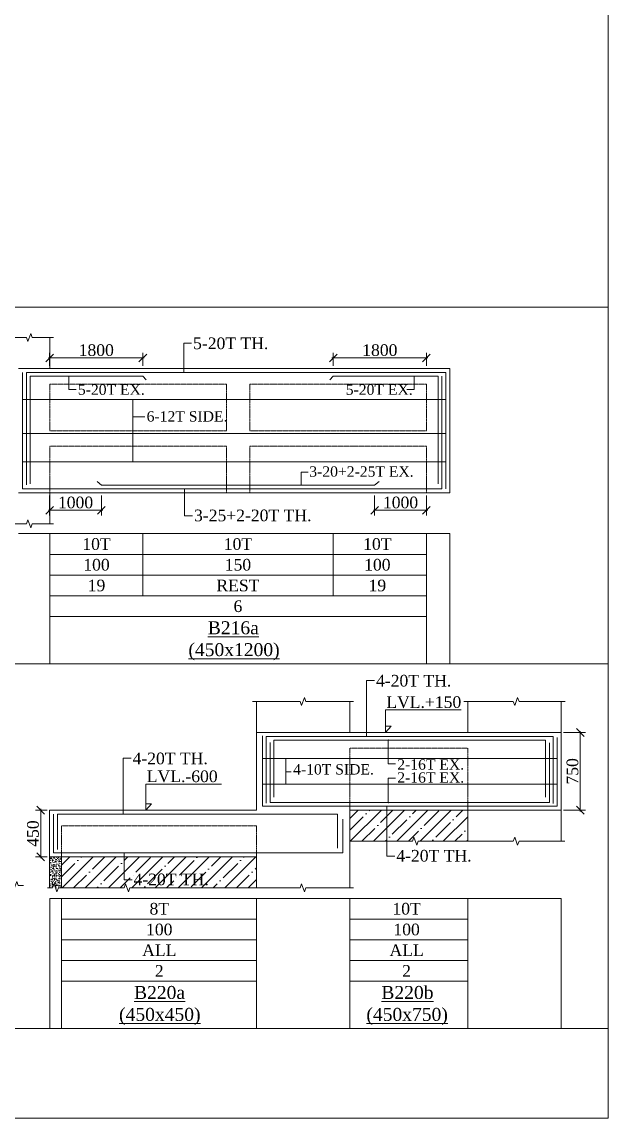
# Model space of a CAD drawing. Header units: millimetres. Extents: x 9781889 to 10654170, y -7852491 to -7608561.
# Drawn here: x 10585511 to 10596831, y -7801878 to -7780726 of the extents above; entities that cross this region are included whole.
import ezdxf
from ezdxf.enums import TextEntityAlignment as Align

# ---------------------------------------------------------------- set-up
doc = ezdxf.new("R2010")
doc.units = ezdxf.units.MM
doc.header["$LTSCALE"] = 10
doc.header["$PDMODE"] = 3
doc.linetypes.add('HIDDEN', pattern=[0.375, 0.25, -0.125])
for name, color, linetype, lineweight in [('LVL', 3, 'Continuous', 0), ('S-CUT OUT LINE', 9, 'Continuous', 0), ('S-DIM L.S.', 7, 'Continuous', 0), ('S-HATCH', 8, 'Continuous', 0), ('S-L.S.SECTION', 5, 'Continuous', 0), ('S-L.S.SLAB LINE', 252, 'HIDDEN', 0), ('S-L.S.STEEL', 1, 'Continuous', 9), ('S-L.S.STEEL 1', 6, 'Continuous', 0), ('S-SECTION MARK', 7, 'Continuous', 0), ('S-SHEET', 251, 'Continuous', 0), ('S-TEXT', 7, 'Continuous', 0), ('S-TEXT L.S. BEAM NO.', 30, 'Continuous', 0), ('S-TEXT. L.S.', 7, 'Continuous', 0)]:
    doc.layers.add(name, color=color, linetype=linetype, lineweight=lineweight)
doc.styles.add('135', font='arial.ttf', dxfattribs={"width": 0.8, "height": 135})
doc.styles.get("Standard").update_dxf_attribs({"font": 'arial.ttf'})
doc.styles.add('TEXT', font='times.ttf')
doc.dimstyles.new('75', dxfattribs={"dimtxt": 135, "dimasz": 90, "dimexe": 0.1, "dimexo": 0.03, "dimgap": 0.09, "dimtad": 1, "dimdec": 0, "dimzin": 0, "dimdsep": 46, "dimtxsty": '135', "dimblk": 'ARCHTICK', "dimcen": 0.09, "dimclrd": 256, "dimclre": 256, "dimclrt": 256, "dimadec": 0, "dimazin": 0, "dimtfac": 1, "dimtdec": 0, "dimtofl": 0, "dimtmove": 1, "dimatfit": 3, "dimldrblk": 'DOTSMALL', "dimfxl": 1, "dimtolj": 1, "dimtzin": 0, "dimlwd": -1, "dimlwe": -1, "dimarcsym": 0})
doc.dimstyles.new('SETU_1', dxfattribs={"dimtxt": 200, "dimasz": 150, "dimexe": 100, "dimexo": 50, "dimgap": 35, "dimtad": 1, "dimdec": 0, "dimzin": 0, "dimdsep": 46, "dimtxsty": 'Standard', "dimblk": 'OBLIQUE', "dimcen": 150, "dimdle": 25, "dimclrd": 256, "dimclre": 7, "dimclrt": 256, "dimadec": 0, "dimazin": 0, "dimtfac": 1, "dimtdec": 0, "dimtofl": 0, "dimtmove": 1, "dimatfit": 3, "dimfxl": 1, "dimtolj": 1, "dimtzin": 0, "dimlwd": -1, "dimlwe": 5, "dimarcsym": 1})

# ---------------------------------------------------------------- blocks, each defined once
blk = doc.blocks.new('_ArchTick')
at = {"color": 0, "linetype": 'ByBlock', "const_width": 0.15}
blk.add_lwpolyline([(-0.5, -0.5), (0.5, 0.5)], dxfattribs=at)
blk = doc.blocks.new('_Oblique')
at = {"color": 0, "linetype": 'ByBlock', "lineweight": -2}
blk.add_line((-0.5, -0.5), (0.5, 0.5), dxfattribs=at)
blk = doc.blocks.new('*D1122')
at = {"layer": 'Defpoints', "color": 0, "transparency": 16777216}
for p in [(10593323, -7787209), (10591523, -7787413, 0), (10593323, -7787413, 0)]:
    blk.add_point(p, dxfattribs=at)
at = {"layer": 'S-DIM L.S.', "color": 7, "lineweight": 5, "transparency": 16777216}
for p, q in [((10591523, -7787363), (10591523, -7787109)), ((10593323, -7787363), (10593323, -7787109))]:
    blk.add_line(p, q, dxfattribs=at)
at = {"layer": 'S-DIM L.S.', "transparency": 16777216}
blk.add_line((10591498, -7787209), (10593348, -7787209), dxfattribs=at)
at = {"layer": 'S-DIM L.S.', "transparency": 16777216, "xscale": 150, "yscale": 150, "zscale": 150, "rotation": 180}
blk.add_blockref('_Oblique', (10591523, -7787209), dxfattribs=at)
at = {"layer": 'S-DIM L.S.', "transparency": 16777216, "xscale": 150, "yscale": 150, "zscale": 150}
blk.add_blockref('_Oblique', (10593323, -7787209), dxfattribs=at)
at = {"layer": 'S-DIM L.S.', "transparency": 16777216, "insert": (10592423, -7787060), "char_height": 225, "attachment_point": 5, "style": 'TEXT'}
blk.add_mtext('\\A1;1800', dxfattribs=at)
blk = doc.blocks.new('*D1123')
at = {"layer": 'Defpoints', "color": 0, "transparency": 16777216}
for p in [(10586047, -7787209), (10586047, -7787413, 0), (10587847, -7787413, 0)]:
    blk.add_point(p, dxfattribs=at)
at = {"layer": 'S-DIM L.S.', "color": 7, "lineweight": 5, "transparency": 16777216}
for p, q in [((10586047, -7787363), (10586047, -7787109)), ((10587847, -7787363), (10587847, -7787109))]:
    blk.add_line(p, q, dxfattribs=at)
at = {"layer": 'S-DIM L.S.', "transparency": 16777216}
blk.add_line((10587872, -7787209), (10586022, -7787209), dxfattribs=at)
at = {"layer": 'S-DIM L.S.', "transparency": 16777216, "xscale": 150, "yscale": 150, "zscale": 150, "rotation": 180}
blk.add_blockref('_Oblique', (10586047, -7787209), dxfattribs=at)
at = {"layer": 'S-DIM L.S.', "transparency": 16777216, "xscale": 150, "yscale": 150, "zscale": 150}
blk.add_blockref('_Oblique', (10587847, -7787209), dxfattribs=at)
at = {"layer": 'S-DIM L.S.', "transparency": 16777216, "insert": (10586947, -7787060), "char_height": 225, "attachment_point": 5, "style": 'TEXT'}
blk.add_mtext('\\A1;1800', dxfattribs=at)
blk = doc.blocks.new('*D1124')
at = {"layer": 'Defpoints', "color": 0, "transparency": 16777216}
for p in [(10592323, -7789813, 0), (10593323, -7789813, 0), (10593323, -7790149)]:
    blk.add_point(p, dxfattribs=at)
at = {"layer": 'S-DIM L.S.', "color": 7, "lineweight": 5, "transparency": 16777216}
for p, q in [((10592323, -7789863), (10592323, -7790249)), ((10593323, -7789863), (10593323, -7790249))]:
    blk.add_line(p, q, dxfattribs=at)
at = {"layer": 'S-DIM L.S.', "transparency": 16777216}
blk.add_line((10592298, -7790149), (10593348, -7790149), dxfattribs=at)
at = {"layer": 'S-DIM L.S.', "transparency": 16777216, "xscale": 150, "yscale": 150, "zscale": 150, "rotation": 180}
blk.add_blockref('_Oblique', (10592323, -7790149), dxfattribs=at)
at = {"layer": 'S-DIM L.S.', "transparency": 16777216, "xscale": 150, "yscale": 150, "zscale": 150}
blk.add_blockref('_Oblique', (10593323, -7790149), dxfattribs=at)
at = {"layer": 'S-DIM L.S.', "transparency": 16777216, "insert": (10592823, -7790000), "char_height": 225, "attachment_point": 5, "style": 'TEXT'}
blk.add_mtext('\\A1;1000', dxfattribs=at)
blk = doc.blocks.new('*D1125')
at = {"layer": 'Defpoints', "color": 0, "transparency": 16777216}
for p in [(10586047, -7789813, 0), (10587047, -7789813, 0), (10586047, -7790149)]:
    blk.add_point(p, dxfattribs=at)
at = {"layer": 'S-DIM L.S.', "color": 7, "lineweight": 5, "transparency": 16777216}
for p, q in [((10586047, -7789863), (10586047, -7790249)), ((10587047, -7789863), (10587047, -7790249))]:
    blk.add_line(p, q, dxfattribs=at)
at = {"layer": 'S-DIM L.S.', "transparency": 16777216}
blk.add_line((10587072, -7790149), (10586022, -7790149), dxfattribs=at)
at = {"layer": 'S-DIM L.S.', "transparency": 16777216, "xscale": 150, "yscale": 150, "zscale": 150, "rotation": 180}
blk.add_blockref('_Oblique', (10586047, -7790149), dxfattribs=at)
at = {"layer": 'S-DIM L.S.', "transparency": 16777216, "xscale": 150, "yscale": 150, "zscale": 150}
blk.add_blockref('_Oblique', (10587047, -7790149), dxfattribs=at)
at = {"layer": 'S-DIM L.S.', "transparency": 16777216, "insert": (10586547, -7790000), "char_height": 225, "attachment_point": 5, "style": 'TEXT'}
blk.add_mtext('\\A1;1000', dxfattribs=at)
blk = doc.blocks.new('*D1135')
at = {"layer": 'Defpoints', "color": 0, "transparency": 16777216}
for p in [(10586050, -7795937), (10585875, -7796837), (10586050, -7796837)]:
    blk.add_point(p, dxfattribs=at)
at = {"layer": 'S-DIM L.S.', "color": 7, "lineweight": 5, "transparency": 16777216}
for p, q in [((10586000, -7795937), (10585775, -7795937)), ((10586000, -7796837), (10585775, -7796837))]:
    blk.add_line(p, q, dxfattribs=at)
at = {"layer": 'S-DIM L.S.', "transparency": 16777216}
blk.add_line((10585875, -7795912), (10585875, -7796862), dxfattribs=at)
at = {"layer": 'S-DIM L.S.', "transparency": 16777216, "xscale": 150, "yscale": 150, "zscale": 150}
for p, rotation in [((10585875, -7795937), 90), ((10585875, -7796837), 270)]:
    blk.add_blockref('_Oblique', p, dxfattribs=dict(at, rotation=rotation))
at = {"layer": 'S-DIM L.S.', "transparency": 16777216, "insert": (10585725, -7796387), "char_height": 225, "attachment_point": 5, "rotation": 90, "style": 'TEXT'}
blk.add_mtext('\\A1;450', dxfattribs=at)
blk = doc.blocks.new('*D1836')
at = {"layer": 'Defpoints', "color": 0, "transparency": 16777216}
for p in [(10595923, -7794437, 0), (10595923, -7795937, 0), (10596294, -7795937)]:
    blk.add_point(p, dxfattribs=at)
at = {"layer": 'S-DIM L.S.', "color": 7, "lineweight": 5, "transparency": 16777216}
for p, q in [((10595973, -7794437), (10596394, -7794437)), ((10595973, -7795937), (10596394, -7795937))]:
    blk.add_line(p, q, dxfattribs=at)
at = {"layer": 'S-DIM L.S.', "transparency": 16777216}
blk.add_line((10596294, -7794412), (10596294, -7795962), dxfattribs=at)
at = {"layer": 'S-DIM L.S.', "transparency": 16777216, "xscale": 150, "yscale": 150, "zscale": 150}
for p, rotation in [((10596294, -7794437), 90), ((10596294, -7795937), 270)]:
    blk.add_blockref('_Oblique', p, dxfattribs=dict(at, rotation=rotation))
at = {"layer": 'S-DIM L.S.', "transparency": 16777216, "insert": (10596144, -7795187), "char_height": 225, "attachment_point": 5, "rotation": 90, "style": 'TEXT'}
blk.add_mtext('\\A1;750', dxfattribs=at)

msp = doc.modelspace()

# ---------------------------------------------------------------- hatches: boundary and pattern name
at = {"layer": 'S-HATCH'}
h = msp.add_hatch(dxfattribs=at)
h.set_pattern_fill('ANSI35', color=256, scale=50)
h.set_pattern_definition([(45, (157661.25, -21462.84), (-224.506403, 224.506403), []), (45, (157885.75, -21462.84), (-224.506403, 224.506403), [396.875, -79.375, 0, -79.375])])
edge = h.paths.add_edge_path(flags=16)
edge.add_line((10594122.7, -7796050), (10594122.7, -7795996.8))
edge.add_line((10594122.7, -7795996.8), (10594122.7, -7796477.2))
edge.add_line((10594122.7, -7796537), (10594122.7, -7796418.3))
edge.add_line((10594122.7, -7796418.3), (10594122.7, -7796050))
h.paths.add_polyline_path([(10594122.7, -7796537), (10594122.7, -7795937), (10591842.7, -7795937), (10591842.7, -7796537), (10593053.3, -7796537), (10593081.3, -7796460.1), (10593137.3, -7796613.8), (10593165.2, -7796537)])
h = msp.add_hatch(dxfattribs=at)
h.set_pattern_fill('AR-CONC', color=256, scale=0.5)
h.set_pattern_definition([(50, (792317.324, -68219.85), (91.0923345, -7.96954277), [9.525, -104.775]), (355, (792317.32, -68219.85), (-17.6217107, 95.5284226), [7.62, -83.8202921]), (100.4514447, (792324.915, -68220.51), (73.47062355, 87.55887596), [8.0950044, -89.0451223]), (46.1842, (792317.32, -68194.45), (135.5395204, -21.021164), [14.2875, -157.1625]), (96.6355576, (792328.62, -68196.2), (118.702067, 123.7130623), [12.1425116, -133.5678041]), (351.1841512, (792317.32, -68194.45), (118.702067, 123.7130623), [11.4299835, -125.729866]), (21, (792330.024, -68200.8), (75.80719563, -51.1325991), [9.525, -104.775]), (326, (792330.02, -68200.8), (30.9010142, 92.09398306), [7.62, -83.82]), (71.451445, (792336.34, -68205.06), (106.70820964, 40.96138444), [8.0950044, -89.0449688]), (37.5, (792317.324, -68219.85), (1.544301625, 42.27751944), [0, -82.804, 0, -85.09, 0, -84.1375]), (7.5, (792317.324, -68219.85), (33.40983126, 50.09028741), [0, -48.514, 0, -80.899, 0, -32.0675]), (327.5, (792289.003, -68219.85), (67.79529758, -2.864372), [0, -31.75, 0, -99.06, 0, -131.445]), (317.5, (792276.303, -68219.85), (74.0645907, 12.71324552), [0, -41.275, 0, -65.786, 0, -93.345])])
h.paths.add_polyline_path([(10586275.6, -7797437), (10586159.8, -7797437), (10586131.8, -7797360.1), (10586103.9, -7797437), (10586045.6, -7797437), (10586045.6, -7796837), (10586275.6, -7796837)])
h = msp.add_hatch(dxfattribs=at)
h.set_pattern_fill('ANSI35', color=256, scale=50)
h.set_pattern_definition([(45, (152094.2, -22362.84), (-224.506403, 224.506403), []), (45, (152318.7, -22362.84), (-224.506403, 224.506403), [396.875, -79.375, 0, -79.375])])
edge = h.paths.add_edge_path()
edge.add_line((10590042.6, -7797437), (10590042.6, -7796837))
edge.add_line((10590042.6, -7797437), (10590042.6, -7797437))
edge.add_line((10590042.6, -7796837), (10590042.6, -7797437))
h.paths.add_polyline_path([(10586275.6, -7796837), (10586275.6, -7797437), (10587486.3, -7797437), (10587514.3, -7797360.1), (10587570.2, -7797513.8), (10587598.2, -7797437), (10590042.6, -7797437), (10590042.6, -7796837)])

# ---------------------------------------------------------------- linework, layer by layer
at = {"layer": 'LVL', "linetype": 'Continuous', "elevation": 0}
for points in [[(10593994.2, -7794002), (10592533, -7794002), (10592533, -7794437), (10592641.1, -7794314.9), (10592533, -7794314.9)], [(10589368.3, -7795433.6), (10587907.1, -7795433.6), (10587907.1, -7795937), (10588015.2, -7795814.9), (10587907.1, -7795814.9)]]:
    msp.add_lwpolyline(points, dxfattribs=at)
at = {"layer": 'S-CUT OUT LINE', "color": 5, "elevation": 0}
for points in [[(10585369.1, -7786813.2), (10585597.7, -7786813.2), (10585625.7, -7786890), (10585681.6, -7786736.3), (10585709.6, -7786813.2), (10586122.4, -7786813.2)], [(10585369.1, -7790413.2), (10585597.7, -7790413.2), (10585625.7, -7790336.3), (10585681.6, -7790490), (10585709.6, -7790413.2), (10586122.4, -7790413.2)], [(10589964.3, -7793837), (10590881.8, -7793837), (10590909.8, -7793913.8), (10590965.7, -7793760.1), (10590993.7, -7793837), (10591917.6, -7793837)], [(10594044.4, -7793837), (10595000.5, -7793837), (10595028.5, -7793913.8), (10595084.4, -7793760.1), (10595112.4, -7793837), (10595999.6, -7793837)], [(10591842.7, -7796537), (10593053.3, -7796537), (10593081.3, -7796460.1), (10593137.3, -7796613.8), (10593165.2, -7796537), (10594122.7, -7796537)], [(10594044.4, -7796537), (10595000.5, -7796537), (10595028.5, -7796460.1), (10595084.4, -7796613.8), (10595112.4, -7796537), (10595997.6, -7796537)], [(10586275.6, -7797437), (10587486.3, -7797437), (10587514.3, -7797360.1), (10587570.2, -7797513.8), (10587598.2, -7797437), (10590137.6, -7797437)], [(10589964.3, -7797437), (10590881.8, -7797437), (10590909.8, -7797360.1), (10590965.7, -7797513.8), (10590993.7, -7797437), (10591917.6, -7797437)]]:
    msp.add_lwpolyline(points, dxfattribs=at)
at = {"layer": 'S-CUT OUT LINE', "color": 1, "elevation": 0}
for points in [[(10585538.9, -7797387.2), (10585441.2, -7797387.2), (10585413.3, -7797310.3), (10585357.3, -7797464), (10585329.3, -7797387.2), (10585194.5, -7797387.2)], [(10586006.2, -7797437), (10586103.9, -7797437), (10586131.8, -7797360.1), (10586187.8, -7797513.8), (10586215.8, -7797437), (10586350.6, -7797437)]]:
    msp.add_lwpolyline(points, dxfattribs=at)
at = {"layer": 'S-L.S.SECTION'}
for p, q in [((10586047.4, -7787413.2, 0), (10586047.4, -7786813.2, 0)), ((10585447.3, -7787413.2, 0), (10593772.8, -7787413.2, 0)), ((10593772.8, -7789813.2, 0), (10593772.8, -7787413.2, 0)), ((10585447.3, -7789813.2, 0), (10593772.8, -7789813.2, 0)), ((10586047.4, -7789813.2, 0), (10586047.4, -7790413.2, 0)), ((10590042.6, -7795937, 0), (10590042.6, -7793837, 0)), ((10591842.6, -7794437, 0), (10591842.6, -7793837, 0)), ((10594122.7, -7794437, 0), (10594122.7, -7793837, 0)), ((10595922.6, -7794437, 0), (10595922.6, -7793837, 0)), ((10590042.6, -7794437, 0), (10595922.6, -7794437, 0)), ((10595922.6, -7794437, 0), (10595922.6, -7795937, 0)), ((10586045.6, -7795937, 0), (10590042.6, -7795937, 0)), ((10586045.6, -7796837, 0), (10586045.6, -7795937, 0)), ((10586045.6, -7796837, 0), (10586045.6, -7795937, 0)), ((10591842.7, -7795937, 0), (10591842.6, -7797437, 0)), ((10591842.6, -7795937, 0), (10595922.6, -7795937, 0)), ((10594122.7, -7795937, 0), (10594122.7, -7796537, 0)), ((10595922.6, -7795937, 0), (10595922.6, -7796537, 0)), ((10586049.7, -7796837, 0), (10590042.6, -7796837, 0)), ((10590042.6, -7796837, 0), (10590042.6, -7797437, 0)), ((10590042.6, -7796837, 0), (10590042.6, -7797437, 0))]:
    msp.add_line(p, q, dxfattribs=at)
at = {"layer": 'S-L.S.SECTION', "color": 1}
for p, q in [((10586045.6, -7796837, 0), (10586045.6, -7797437, 0)), ((10586275.6, -7796837, 0), (10586275.6, -7797437, 0)), ((10586275.6, -7796837, 0), (10586275.6, -7797437, 0))]:
    msp.add_line(p, q, dxfattribs=at)
at = {"layer": 'S-L.S.SLAB LINE', "ltscale": 0.3}
for p, q in [((10586047.4, -7787713.2, 0), (10589460.1, -7787713.2, 0)), ((10586047.4, -7787713.2, 0), (10586047.4, -7788613.2, 0)), ((10589460.1, -7787713.2, 0), (10589460.1, -7788613.2, 0)), ((10589910.1, -7787713.2, 0), (10593322.8, -7787713.2, 0)), ((10589910.1, -7787713.2, 0), (10589910.1, -7788613.2, 0)), ((10593322.8, -7787713.2, 0), (10593322.8, -7788613.2, 0)), ((10589460.1, -7788613.2, 0), (10586047.4, -7788613.2, 0)), ((10593322.8, -7788613.2, 0), (10589910.1, -7788613.2, 0)), ((10589460.1, -7788913.2, 0), (10586047.4, -7788913.2, 0)), ((10586047.4, -7788913.2, 0), (10586047.4, -7789813.2, 0)), ((10589460.1, -7788913.2, 0), (10589460.1, -7789813.2, 0)), ((10589910.1, -7788913.2, 0), (10593322.8, -7788913.2, 0)), ((10589910.1, -7788913.2, 0), (10589910.1, -7789813.2, 0)), ((10593322.8, -7788913.2, 0), (10593322.8, -7789813.2, 0)), ((10591842.7, -7794737, 0), (10594122.6, -7794737, 0)), ((10591842.7, -7794737, 0), (10591842.7, -7795937, 0)), ((10594122.7, -7794737, 0), (10594122.7, -7795937, 0)), ((10586275.6, -7796237, 0), (10590042.6, -7796237, 0)), ((10586275.6, -7796237, 0), (10586275.6, -7796837, 0)), ((10586275.6, -7796237, 0), (10586275.6, -7796837, 0)), ((10586275.6, -7796237, 0), (10586275.6, -7796837, 0)), ((10590042.6, -7796237, 0), (10590042.6, -7797137, 0))]:
    msp.add_line(p, q, dxfattribs=at)
at = {"layer": 'S-L.S.STEEL'}
for p, q in [((10585522.3, -7789738.2, 0), (10585522.3, -7787488.2, 0)), ((10585597.3, -7787488.2, 0), (10593697.8, -7787488.2, 0)), ((10585597.3, -7789658.5, 0), (10585597.3, -7787488.2, 0)), ((10593697.8, -7789738.2, 0), (10593697.8, -7787488.2, 0)), ((10587847.5, -7787563.2, 0), (10585672.3, -7787563.2, 0)), ((10585672.3, -7789642, 0), (10585672.3, -7787563.2, 0)), ((10587847.5, -7787563.2, 0), (10587910.7, -7787630, 0)), ((10593547.8, -7789642, 0), (10593547.8, -7787563.2, 0)), ((10593622.8, -7789738.2, 0), (10593622.8, -7787563.2, 0)), ((10585522.3, -7789738.2, 0), (10593622.8, -7789738.2, 0)), ((10590154.6, -7795862, 0), (10590154.6, -7794501.1, 0)), ((10590227.3, -7794512, 0), (10595772.6, -7794512, 0)), ((10590227.3, -7794512, 0), (10590227.3, -7795799, 0)), ((10595772.6, -7794512, 0), (10595772.6, -7795805, 0)), ((10595847.6, -7794530.8, 0), (10595847.6, -7795862, 0)), ((10590302.3, -7794627.5, 0), (10590302.3, -7795787, 0)), ((10590377.3, -7794587, 0), (10595622.6, -7794587, 0)), ((10590377.3, -7794587, 0), (10590377.3, -7795688, 0)), ((10595622.6, -7794587, 0), (10595622.6, -7795683.1, 0)), ((10595697.6, -7794635.7, 0), (10595697.6, -7795787, 0)), ((10590302.3, -7795787, 0), (10595697.6, -7795787, 0)), ((10586120.6, -7796762, 0), (10586120.6, -7796016.4, 0)), ((10586195.6, -7796012, 0), (10591607.7, -7796012, 0)), ((10586195.6, -7796695.2, 0), (10586195.6, -7796012, 0)), ((10590154.6, -7795862, 0), (10595847.6, -7795862, 0)), ((10591607.7, -7796666.6, 0), (10591607.7, -7796012, 0)), ((10591711.5, -7796762, 0), (10591711.5, -7796107.4, 0)), ((10586120.6, -7796762, 0), (10591711.5, -7796762, 0))]:
    msp.add_line(p, q, dxfattribs=at)
at = {"layer": 'S-L.S.STEEL', "elevation": 0}
msp.add_lwpolyline([(10592412.2, -7789594.9), (10592322.7, -7789663.2), (10587047.5, -7789663.2), (10586965.5, -7789592.4)], dxfattribs=at)
at = {"layer": 'S-L.S.STEEL'}
msp.add_polyline3d([(10593547.8, -7787563.2, 0), (10591522.8, -7787563.2, 0), (10591459.7, -7787630, 0)], dxfattribs=at)
at = {"layer": 'S-L.S.STEEL 1'}
for p, q in [((10593697.8, -7788013.2, 0), (10585522.3, -7788013.2, 0)), ((10593697.8, -7788666.7, 0), (10585522.3, -7788666.7, 0)), ((10593697.8, -7789213.2, 0), (10585522.3, -7789213.2, 0)), ((10595847.6, -7794937, 0), (10590154.6, -7794937, 0)), ((10595847.6, -7795437, 0), (10590154.6, -7795437, 0))]:
    msp.add_line(p, q, dxfattribs=at)
at = {"layer": 'S-SHEET'}
for p, q in [((10545497.1, -7786230.9), (10596831.2, -7786230.9)), ((10585447.3, -7790600.2, 0), (10593772.8, -7790600.2, 0)), ((10586047.3, -7790600.2, 0), (10586047.3, -7793109.5, 0)), ((10587847.3, -7790600.2, 0), (10587847.3, -7791800.2, 0)), ((10591522.8, -7790600.2, 0), (10591522.8, -7791800.2, 0)), ((10593322.8, -7790600.2, 0), (10593322.8, -7793109.5, 0)), ((10593772.8, -7790600.2, 0), (10593772.8, -7793109.5, 0)), ((10586047.3, -7791000.2, 0), (10593322.8, -7791000.2, 0)), ((10586047.3, -7791400.2, 0), (10593322.8, -7791400.2, 0)), ((10586047.3, -7791800.2, 0), (10593322.8, -7791800.2, 0)), ((10586047.3, -7792200.2, 0), (10593322.8, -7792200.2, 0)), ((10545497.1, -7793109.5, 0), (10596831.2, -7793109.5, 0)), ((10585447.3, -7793109.5, 0), (10593772.8, -7793109.5, 0)), ((10586049.7, -7797638.2, 0), (10586049.7, -7800147.5, 0)), ((10586049.7, -7797638.2, 0), (10595922.6, -7797638.2, 0)), ((10586275.6, -7797638.2, 0), (10586275.6, -7800147.5, 0)), ((10590042.6, -7797638.2, 0), (10590042.6, -7800147.5, 0)), ((10591842.6, -7797638.2, 0), (10591842.6, -7800147.5, 0)), ((10594122.6, -7797638.2, 0), (10594122.6, -7800147.5, 0)), ((10595922.6, -7797638.2, 0), (10595922.6, -7800147.5, 0)), ((10586275.6, -7798038.2, 0), (10590042.6, -7798038.2, 0)), ((10591842.6, -7798038.2, 0), (10594122.6, -7798038.2, 0)), ((10586275.6, -7798438.2, 0), (10590042.6, -7798438.2, 0)), ((10591842.6, -7798438.2, 0), (10594122.6, -7798438.2, 0)), ((10586275.6, -7798838.2, 0), (10590042.6, -7798838.2, 0)), ((10591842.6, -7798838.2, 0), (10594122.6, -7798838.2, 0)), ((10586275.6, -7799238.2, 0), (10590042.6, -7799238.2, 0)), ((10591842.6, -7799238.2, 0), (10594122.6, -7799238.2, 0)), ((10545497.1, -7800147.5, 0), (10596831.2, -7800147.5, 0)), ((10586049.7, -7800147.5, 0), (10595922.6, -7800147.5, 0))]:
    msp.add_line(p, q, dxfattribs=at)
msp.add_lwpolyline([(10545497.1, -7760218.1), (10596831.2, -7760218.1), (10596831.2, -7801877.7), (10545497.1, -7801877.7)], close=True, dxfattribs=at)

# ---------------------------------------------------------------- texts
at = {"layer": 'LVL', "style": 'TEXT'}
for s, p in [('LVL.+150', (10592548.8, -7793963.5, 0)), ('LVL.-600', (10587922.8, -7795395.1, 0))]:
    msp.add_text(s, height=225, dxfattribs=at).set_placement(p)
at = {"layer": 'S-L.S.STEEL 1', "style": 'TEXT'}
for s, p in [('6-12T SIDE.', (10587919.9, -7788437.1, 0)), ('4-10T SIDE.', (10590748.2, -7795248, 0))]:
    msp.add_text(s, height=200, dxfattribs=at).set_placement(p)
at = {"layer": 'S-TEXT', "linetype": 'ByBlock', "style": 'TEXT'}
for s, p in [('10T', (10586951.6, -7790800.2, 0)), ('10T', (10589683, -7790800.2, 0)), ('10T', (10592375.2, -7790800.2, 0)), ('100', (10586951.6, -7791200.2, 0)), ('150', (10589683, -7791200.2, 0)), ('100', (10592375.2, -7791200.2, 0)), ('19', (10586951.6, -7791600.2, 0)), ('REST', (10589683, -7791600.2, 0)), ('19', (10592375.2, -7791600.2, 0)), ('6', (10589683, -7792000.2, 0)), ('8T', (10588163.7, -7797838.2, 0)), ('10T', (10592940.1, -7797838.2, 0)), ('100', (10588163.7, -7798238.2, 0)), ('100', (10592940.1, -7798238.2, 0)), ('ALL', (10588163.7, -7798638.2, 0)), ('ALL', (10592940.1, -7798638.2, 0)), ('2', (10588163.7, -7799038.2, 0)), ('2', (10592940.1, -7799038.2, 0))]:
    msp.add_text(s, height=225, dxfattribs=at).set_placement(p, align=Align.MIDDLE_CENTER)
at = {"layer": 'S-TEXT L.S. BEAM NO.', "color": 7, "linetype": 'ByBlock', "style": 'TEXT'}
for s, p in [('%%UB216a', (10589100.6, -7792540.9, 0)), ('%%U(450x1200)', (10588726.4, -7792963.9, 0))]:
    msp.add_text(s, height=250, dxfattribs=at).set_placement(p)
at = {"layer": 'S-TEXT L.S. BEAM NO.', "color": 145, "linetype": 'ByBlock', "style": 'TEXT'}
for s, p in [('%%UB220a', (10587676.2, -7799578.9, 0)), ('%%U(450x450)', (10587387.5, -7800001.9, 0))]:
    msp.add_text(s, height=250, dxfattribs=at).set_placement(p)
at = {"layer": 'S-TEXT L.S. BEAM NO.', "color": 230, "linetype": 'ByBlock', "style": 'TEXT'}
for s, p in [('%%UB220b', (10592452.5, -7799578.9, 0)), ('%%U(450x750)', (10592163.8, -7800001.9, 0))]:
    msp.add_text(s, height=250, dxfattribs=at).set_placement(p)
at = {"layer": 'S-TEXT. L.S.', "style": 'TEXT'}
for s, height, p in [('5-20T TH.', 225, (10588816.6, -7787039.8, 0)), ('5-20T EX.', 200, (10586591.9, -7787920.7, 0)), ('5-20T EX.', 200, (10591765.1, -7787920.7, 0)), ('3-20+2-25T EX.', 200, (10591060.6, -7789501.1, 0)), ('3-25+2-20T TH.', 225, (10588834.9, -7790361, 0)), ('4-20T TH.', 225, (10592349.6, -7793550.4, 0)), ('4-20T TH.', 225, (10587647.8, -7795050.4, 0)), ('2-16T EX.', 200, (10592759.1, -7795153.2, 0)), ('2-16T EX.', 200, (10592759.1, -7795405, 0)), ('4-20T TH.', 225, (10592741.5, -7796927.9, 0)), ('4-20T TH.', 225, (10587666.2, -7797384.8, 0))]:
    msp.add_text(s, height=height, dxfattribs=at).set_placement(p)

# ---------------------------------------------------------------- dimensions: what is measured, and where the dimension line sits
at = {"layer": 'S-DIM L.S.'}
for base, p1, p2, picture, middle in [((10586047.5, -7787209.4, 0), (10587847.5, -7787413.2, 0), (10586047.5, -7787413.2, 0), '*D1123', (10586947.5, -7787059.9, 0)), ((10586047.4, -7790149.2, 0), (10587047.5, -7789813.2, 0), (10586047.4, -7789813.2, 0), '*D1125', (10586547.4, -7789999.8, 0))]:
    dim = msp.add_linear_dim(base=base, p1=p1, p2=p2, dimstyle='SETU_1', override={"dimtxt": 225, "dimtxsty": 'TEXT'}, dxfattribs=at)
    dim.commit()
    dim.dimension.update_dxf_attribs({"geometry": picture, "text_midpoint": middle})
for base, p1, p2, picture, middle in [((10593322.8, -7787209.4, 0), (10591522.8, -7787413.2, 0), (10593322.8, -7787413.2, 0), '*D1122', (10592422.8, -7787059.9, 0)), ((10593322.8, -7790149.2, 0), (10592322.7, -7789813.2, 0), (10593322.8, -7789813.2, 0), '*D1124', (10592822.8, -7789999.8, 0))]:
    dim = msp.add_linear_dim(base=base, p1=p1, p2=p2, angle=180, dimstyle='SETU_1', override={"dimtxt": 225, "dimtxsty": 'TEXT'}, dxfattribs=at)
    dim.commit()
    dim.dimension.update_dxf_attribs({"geometry": picture, "text_midpoint": middle})
at = {"layer": 'S-DIM L.S.', "color": 7}
for base, p1, p2, picture, middle in [((10596293.6, -7795937), (10595922.6, -7794437, 0), (10595922.6, -7795937, 0), '*D1836', (10596143.8, -7795187)), ((10585874.5, -7796837, 0), (10586049.7, -7795937, 0), (10586049.7, -7796837, 0), '*D1135', (10585725.1, -7796387, 0))]:
    dim = msp.add_linear_dim(base=base, p1=p1, p2=p2, angle=90, dimstyle='SETU_1', override={"dimtxt": 225, "dimlfac": 0.5, "dimtxsty": 'TEXT'}, dxfattribs=at)
    dim.commit()
    dim.dimension.update_dxf_attribs({"geometry": picture, "text_midpoint": middle})

# ---------------------------------------------------------------- leaders
at = {"layer": 'S-L.S.STEEL 1'}
for points in [[(10587650.5, -7788013.2, 0), (10587650.5, -7788347.7, 0), (10587882.4, -7788347.7, 0)], [(10587650.5, -7788666.7, 0), (10587650.5, -7788347.7, 0), (10587882.4, -7788347.7, 0)], [(10587650.5, -7789213.2, 0), (10587650.5, -7788347.7, 0), (10587882.4, -7788347.7, 0)], [(10590611, -7794937, 0), (10590611, -7795197.1, 0), (10590710.7, -7795197.1, 0)], [(10590611, -7795437, 0), (10590611, -7795197.1, 0), (10590710.7, -7795197.1, 0)]]:
    msp.add_leader(points, dimstyle='75', override={"dimasz": 75, "dimclrd": 6}, dxfattribs=at)
at = {"layer": 'S-SECTION MARK'}
for points in [[(10588634.9, -7787488.2, 0), (10588634.9, -7786924.7, 0), (10588787.5, -7786924.7, 0)], [(10586417.9, -7787563.2, 0), (10586417.9, -7787815.5, 0), (10586557.2, -7787815.5, 0)], [(10593083.3, -7787563.2, 0), (10593083.3, -7787815.5, 0), (10592943.9, -7787815.5, 0)], [(10590906.7, -7789663.2, 0), (10590906.7, -7789410.8, 0), (10591042.1, -7789410.8, 0)], [(10588653.3, -7789734.2, 0), (10588653.3, -7790256.2, 0), (10588805.8, -7790256.2, 0)], [(10592168, -7794512, 0), (10592168, -7793435.2, 0), (10592320.5, -7793435.2, 0)], [(10592585.1, -7794579.7, 0), (10592585.1, -7795042.4, 0), (10592724.4, -7795042.4, 0)], [(10587466.2, -7796012, 0), (10587466.2, -7794935.2, 0), (10587618.7, -7794935.2, 0)], [(10592585.1, -7795794.3, 0), (10592585.1, -7795320.3, 0), (10592724.4, -7795320.3, 0)], [(10592559.9, -7795858.1, 0), (10592559.9, -7796823, 0), (10592712.4, -7796823, 0)], [(10587484.5, -7796758.1, 0), (10587484.5, -7797280, 0), (10587637.1, -7797280, 0)]]:
    msp.add_leader(points, dimstyle='75', override={"dimasz": 75}, dxfattribs=at)

doc.saveas('drawing.dxf')
